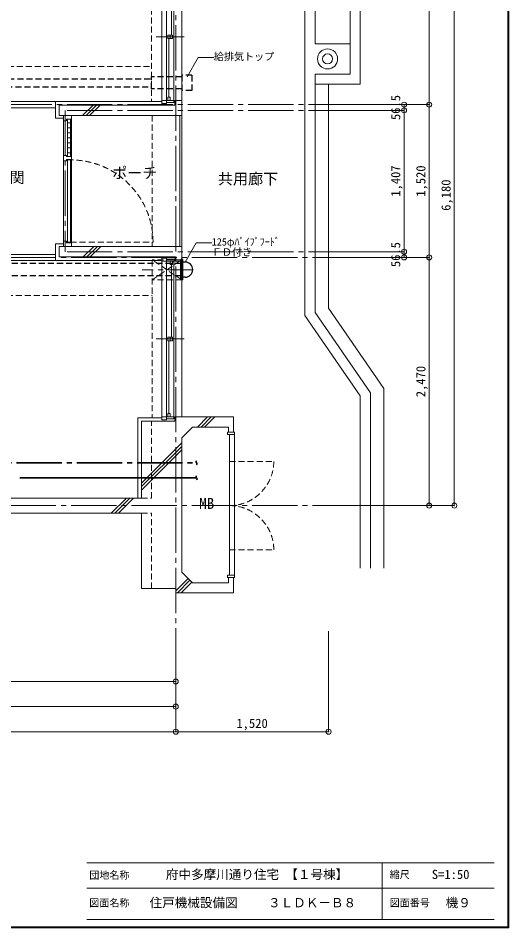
# Model space of a CAD drawing. Units: millimetres at full size, sheet at 1:50. Extents: x -9674 to 9699, y -6794 to 6791.
# Drawn here: x 4822 to 9699, y -6794 to 2258 of the extents above; entities that cross this region are included whole.
import ezdxf
from ezdxf.enums import TextEntityAlignment as Align

# ---------------------------------------------------------------- set-up
doc = ezdxf.new("R2010")
doc.units = ezdxf.units.MM
doc.header["$LTSCALE"] = 50
doc.header["$PDMODE"] = 32
doc.header["$PDSIZE"] = 50
for name, pattern in [('CHAIN1', [8, 5, -1, 1, -1]), ('CHAIN2', [12, 9, -1, 1, -1]), ('DASHED1', [1.8, 1.2, -0.6])]:
    doc.linetypes.add(name, pattern=pattern)
for name, color, linetype, lineweight in [('0-0_図面枠', 7, 'Continuous', 9), ('0-1_タイトル', 7, 'Continuous', 9), ('1-0_芯', 134, 'CHAIN2', 9), ('1-1_躯体', 134, 'Continuous', 9), ('1-2_間仕切', 134, 'Continuous', 9), ('1-3_建具', 134, 'Continuous', 9), ('1-6_ﾊﾞﾙｺﾆｰ・階段', 134, 'Continuous', 9), ('1-7_その他', 134, 'DASHED1', 9), ('1-8_ハッチ', 134, 'Continuous', 9), ('1-B_寸法', 134, 'Continuous', 9), ('1-C_梁', 134, 'DASHED1', 9), ('2-3_建具', 4, 'Continuous', 35), ('2-7_その他', 2, 'Continuous', 25), ('2-9_金物', 1, 'CHAIN2', 35), ('2-C', 2, 'DASHED1', 25)]:
    doc.layers.add(name, color=color, linetype=linetype, lineweight=lineweight)
doc.layers.add('1-A_文字', color=134, linetype='Continuous')
doc.styles.add('ＭＳ ゴシック', font='')
doc.styles.get('ＭＳ ゴシック').set_extended_font_data('MS Gothic')

msp = doc.modelspace()

# ---------------------------------------------------------------- linework, layer by layer
at = {"layer": '0-0_図面枠'}
for p, q in [((9697.16, -6792.16), (9697.16, 6789.66)), ((9688.35, -6783.35), (9688.35, 6780.85)), ((9690.11, -6785.11), (9690.11, 6782.61)), ((9691.87, -6786.88), (9691.87, 6784.38)), ((9693.64, 6786.14), (9693.64, -6788.64)), ((9695.4, -6790.4), (9695.4, 6787.9)), ((9693.64, -6788.64), (-9668.64, -6788.64)), ((-9666.87, -6786.88), (9691.87, -6786.88)), ((-9665.11, -6785.11), (9690.11, -6785.11)), ((-9663.35, -6783.35), (9688.35, -6783.35)), ((-9673.92, -6793.93), (9698.92, -6793.93)), ((-9672.16, -6792.16), (9697.16, -6792.16)), ((-9670.4, -6790.4), (9695.4, -6790.4))]:
    msp.add_line(p, q, dxfattribs=at)
msp.add_lwpolyline([(9698.92, -6793.93), (9698.92, 6791.43), (-9673.92, 6791.43)], dxfattribs=at)
at = {"layer": '0-1_タイトル'}
for p, q in [((5503.35, -6148.35), (7653.35, -6148.35)), ((7653.35, -6148.35), (9553.35, -6148.35)), ((8439.55, -6148.35), (8439.55, -6710.85)), ((5503.35, -6398.35), (9553.35, -6398.35)), ((5503.35, -6710.85), (9553.35, -6710.85))]:
    msp.add_line(p, q, dxfattribs=at)
at = {"layer": '1-0_芯'}
for p, q in [((6387.5, 4587.68), (6387.5, -3842.32)), ((8157.5, 1397.68), (1987.5, 1397.68)), ((5287.5, 1341.18), (5287.5, -65.82)), ((8157.5, 1341.18), (5287.5, 1341.18)), ((8157.5, -65.82), (5287.5, -65.82)), ((-8452.5, -122.32), (8157.5, -122.32)), ((-8452.5, -2592.32), (8157.5, -2592.32))]:
    msp.add_line(p, q, dxfattribs=at)
at = {"layer": '1-1_躯体'}
for p, q in [((6377.5, 1393.68), (5227.5, 1393.68)), ((6377.5, 1393.68), (6377.5, 1437.66)), ((6447.5, -13.32), (6447.5, -158.34)), ((6377.5, -118.32), (5227.5, -118.32)), ((6377.5, -1752.32), (6377.5, -1710.32)), ((6377.5, -1710.32), (6447.5, -1710.32)), ((6447.5, -1710.32), (6962.5, -1710.32)), ((6962.5, -1860.32), (6962.5, -1710.32)), ((6047.5, -1752.32), (6377.5, -1752.32)), ((6047.5, -1752.32), (6047.5, -2517.32)), ((6447.5, -1916.38), (6553.57, -1810.32)), ((6553.57, -1810.32), (6912.5, -1810.32)), ((6912.5, -1860.32), (6912.5, -1810.32)), ((6912.5, -1860.32), (6962.5, -1860.32)), ((6447.5, -3253.25), (6447.5, -1916.38)), ((6047.5, -2517.32), (-6652.5, -2517.32)), ((6047.5, -2667.32), (-6652.5, -2667.32)), ((6447.5, -3253.25), (6553.57, -3359.32)), ((6912.5, -3309.32), (6912.5, -3359.32)), ((6912.5, -3309.32), (6962.5, -3309.32)), ((6962.5, -3309.32), (6962.5, -3459.32)), ((6553.57, -3359.32), (6912.5, -3359.32))]:
    msp.add_line(p, q, dxfattribs=at)
at = {"layer": '1-1_躯体', "linetype": 'DASHED1'}
for p, q in [((6147.5, -2517.32), (6147.5, -1752.32)), ((6047.5, -2517.32), (6147.5, -2517.32)), ((6047.5, -2667.32), (6147.5, -2667.32)), ((6147.5, -3417.32), (6147.5, -2667.32))]:
    msp.add_line(p, q, dxfattribs=at)
at = {"layer": '1-1_躯体'}
for points in [[(6447.5, 1288.68), (5227.5, 1288.68), (5227.5, 1393.68)], [(6377.5, 1437.66), (6447.5, 1437.66), (6447.5, 1288.68)], [(6447.5, -13.32), (5227.5, -13.32), (5227.5, -118.32)], [(6377.5, -118.32), (6377.5, -158.34), (6447.5, -158.34)], [(6047.5, -2667.32), (6047.5, -3417.32), (6387.5, -3417.32)], [(6387.5, -3417.32), (6387.5, -3459.32), (6962.5, -3459.32)]]:
    msp.add_lwpolyline(points, dxfattribs=at)
at = {"layer": '1-2_間仕切'}
for p, q in [((5192.5, 1428.68), (3667.5, 1428.68)), ((5192.5, 1367.68), (3667.5, 1367.68)), ((5192.5, -92.32), (3667.5, -92.32)), ((5192.5, -153.32), (3667.5, -153.32))]:
    msp.add_line(p, q, dxfattribs=at)
at = {"layer": '1-3_建具'}
for p, q in [((6250.5, 1437.66), (6250.5, 2707.66)), ((6297.5, 2692.66), (6297.5, 1452.66)), ((6344.5, 2090.16), (6344.5, 2672.66)), ((6367.5, 2692.66), (6367.5, 1452.66)), ((6447.5, 1437.66), (6447.5, 2707.66)), ((6308.5, 2090.16), (6308.5, 2055.16)), ((6308.5, 2090.16), (6356.5, 2090.16)), ((6332.5, 2090.16), (6332.5, 2055.16)), ((6356.5, 2090.16), (6356.5, 2055.16)), ((6470.98, 2072.66), (6194.02, 2072.66)), ((6308.5, 2055.16), (6356.5, 2055.16)), ((6320.5, 2055.16), (6320.5, 1472.66)), ((6297.5, 1452.66), (6297.5, 1437.66)), ((6308.5, 1472.66), (6332.5, 1472.66)), ((6308.5, 1472.66), (6308.5, 1437.66)), ((6332.5, 1472.66), (6332.5, 1437.66)), ((6367.5, 1417.66), (6367.5, 1452.66)), ((6250.5, 1437.66), (6297.5, 1437.66)), ((6250.5, 1407.66), (6250.5, 1437.66)), ((6250.5, 1407.66), (6251.53, 1407.66)), ((6250.5, 1407.66), (6297.5, 1407.66)), ((6297.5, 1437.66), (6367.5, 1437.66)), ((6297.5, 1407.66), (6297.5, 1437.66)), ((6367.5, 1417.66), (6297.5, 1417.66)), ((5272.5, 1288.68), (5272.5, 1237.68)), ((5272.5, 1273.68), (5272.5, 1252.68)), ((5352.5, 1252.68), (5352.5, 1288.68)), ((5302.5, 1237.68), (5272.5, 1237.68)), ((5272.5, 892.68), (5272.5, 1237.68)), ((5312.5, 882.68), (5312.5, 1252.68)), ((5312.5, 1217.68), (5342.5, 1217.68)), ((5342.5, 882.68), (5342.5, 1252.68)), ((5352.5, 1252.68), (5352.5, 882.68)), ((5312.5, 1167.68), (5342.5, 1167.68)), ((5312.5, 1117.68), (5342.5, 1117.68)), ((5312.5, 1067.68), (5342.5, 1067.68)), ((5312.5, 1017.68), (5342.5, 1017.68)), ((5312.5, 967.68), (5342.5, 967.68)), ((5312.5, 917.68), (5342.5, 917.68)), ((5272.5, 892.68), (5272.5, 837.68)), ((5302.5, 837.68), (5272.5, 837.68)), ((5272.5, 837.68), (5272.5, 37.68)), ((5302.5, 837.68), (5302.5, 852.68)), ((5312.5, 27.68), (5312.5, 847.68)), ((5342.5, 847.68), (5312.5, 847.68)), ((5342.5, 27.68), (5342.5, 847.68)), ((5352.5, 22.68), (5352.5, 852.68)), ((5302.5, 37.68), (5272.5, 37.68)), ((5272.5, -13.32), (5272.5, 37.68)), ((5272.5, 1.68), (5272.5, 22.68)), ((5342.5, 27.68), (5312.5, 27.68)), ((5352.5, 22.68), (5352.5, -13.32)), ((6250.5, -128.34), (6251.53, -128.34)), ((6250.5, -128.34), (6297.5, -128.34)), ((6250.5, -1710.32), (6250.5, -158.34)), ((6297.5, -128.34), (6297.5, -158.34)), ((6367.5, -138.34), (6297.5, -138.34)), ((6297.5, -158.34), (6367.5, -158.34)), ((6297.5, -173.34), (6297.5, -158.34)), ((6297.5, -173.34), (6297.5, -1695.32)), ((6332.5, -193.34), (6332.5, -158.34)), ((6356.5, -193.34), (6356.5, -158.34)), ((6367.5, -138.34), (6367.5, -173.34)), ((6367.5, -173.34), (6367.5, -1695.32)), ((6447.5, -1710.32), (6447.5, -158.34)), ((6356.5, -193.34), (6332.5, -193.34)), ((6344.5, -916.83), (6344.5, -193.34)), ((6470.98, -934.33), (6194.02, -934.33)), ((6308.5, -916.83), (6308.5, -951.83)), ((6308.5, -916.83), (6356.5, -916.83)), ((6308.5, -951.83), (6356.5, -951.83)), ((6320.5, -951.83), (6320.5, -1675.32)), ((6332.5, -916.83), (6332.5, -951.83)), ((6356.5, -916.83), (6356.5, -951.83)), ((6297.5, -1695.32), (6297.5, -1710.32)), ((6297.5, -1710.32), (6367.5, -1710.32)), ((6297.5, -1740.32), (6297.5, -1710.32)), ((6308.5, -1675.32), (6332.5, -1675.32)), ((6308.5, -1675.32), (6308.5, -1710.32)), ((6332.5, -1675.32), (6332.5, -1710.32)), ((6367.5, -1730.32), (6367.5, -1695.32)), ((6250.5, -1740.32), (6251.53, -1740.32)), ((6250.5, -1740.32), (6297.5, -1740.32)), ((6367.5, -1730.32), (6297.5, -1730.32)), ((6902.5, -1885.32), (6902.5, -1860.32)), ((6972.5, -1885.32), (6902.5, -1885.32)), ((6922.5, -1885.32), (6922.5, -3284.32)), ((6972.5, -3284.32), (6972.5, -1885.32))]:
    msp.add_line(p, q, dxfattribs=at)
at = {"layer": '1-3_建具', "linetype": 'DASHED1'}
for p, q in [((5342.5, 27.68), (6162.5, 27.68)), ((6922.5, -2152.32), (7362.5, -2152.32)), ((6922.5, -3032.32), (7362.5, -3032.32))]:
    msp.add_line(p, q, dxfattribs=at)
at = {"layer": '1-3_建具'}
for points in [[(5302.5, 1237.68), (5302.5, 1252.68), (5352.5, 1252.68)], [(5272.5, 892.68), (5302.5, 892.68), (5302.5, 882.68), (5352.5, 882.68)], [(5302.5, 852.68), (5352.5, 852.68), (5352.5, 882.68)], [(5302.5, 37.68), (5302.5, 22.68), (5352.5, 22.68)], [(6250.5, -128.34), (6250.5, -158.34), (6297.5, -158.34)], [(6250.5, -1740.32), (6250.5, -1710.32), (6297.5, -1710.32)], [(6902.5, -1860.32), (6972.5, -1860.32), (6972.5, -1885.32)], [(6902.5, -3309.32), (6972.5, -3309.32), (6972.5, -3284.32)], [(6972.5, -3284.32), (6902.5, -3284.32), (6902.5, -3309.32)]]:
    msp.add_lwpolyline(points, dxfattribs=at)
at = {"layer": '1-3_建具', "linetype": 'DASHED1'}
for centre, radius, start, end in [((5342.5, 27.68), 820, 0, 90), ((6922.5, -2152.32), 440, 270, 0), ((6922.5, -3032.32), 440, 0, 90)]:
    msp.add_arc(centre, radius, start, end, dxfattribs=at)
at = {"layer": '1-6_ﾊﾞﾙｺﾆｰ・階段'}
for p, q in [((7672.5, 3202.68), (7672.5, -700.3)), ((7772.5, 2002.68), (7772.5, 3102.68)), ((7772.5, 2002.68), (8122.5, 2002.68)), ((7772.5, -669.25), (7772.5, 1602.68)), ((7907.5, -627.32), (7907.5, 1602.68)), ((6427.5, 1288.68), (6427.5, -13.32)), ((6447.5, 1288.68), (6447.5, -13.32)), ((7907.5, -627.32), (8457.5, -1427.32)), ((7672.5, -700.3), (8222.5, -1500.3)), ((7772.5, -669.25), (8322.5, -1469.25)), ((8457.5, -3214.95), (8457.5, -1427.32)), ((8222.5, -3214.95), (8222.5, -1500.3)), ((8322.5, -3214.95), (8322.5, -1469.25))]:
    msp.add_line(p, q, dxfattribs=at)
for radius in [100, 50]:
    msp.add_circle((7897.5, 1852.68), radius, dxfattribs=at)
at = {"layer": '1-7_その他'}
for p, q in [((6447.5, -145.82), (6152.9, -145.82)), ((6152.9, -345.82), (6447.5, -145.82)), ((6447.5, -345.82), (6152.9, -145.82)), ((6447.5, -345.82), (6152.9, -345.82))]:
    msp.add_line(p, q, dxfattribs=at)
at = {"layer": '1-7_その他', "linetype": 'CHAIN1'}
msp.add_line((6562.5, -245.82), (6052.9, -245.82), dxfattribs=at)
at = {"layer": '1-8_ハッチ'}
for p, q in [((5192.5, 1263.68), (5192.5, 1428.68)), ((5192.5, 1428.68), (6250.5, 1428.68)), ((5460.97, 1288.68), (5565.97, 1393.68)), ((5496.33, 1288.68), (5601.33, 1393.68)), ((5531.68, 1288.68), (5636.68, 1393.68)), ((5192.5, 1263.68), (5272.5, 1263.68)), ((5192.5, 11.68), (5272.5, 11.68)), ((5192.5, 11.68), (5192.5, -153.32)), ((5468.18, -118.32), (5573.18, -13.32)), ((5503.54, -118.32), (5608.54, -13.32)), ((5538.89, -118.32), (5643.89, -13.32)), ((5192.5, -153.32), (6250.5, -153.32)), ((6012.5, -1717.32), (6250.5, -1717.32)), ((6012.5, -1717.32), (6012.5, -2517.32)), ((6604.61, -1810.32), (6704.61, -1710.32)), ((6639.97, -1810.32), (6739.97, -1710.32)), ((6675.32, -1810.32), (6775.32, -1710.32)), ((6047.5, -2367.43), (6447.5, -1967.43)), ((6047.5, -2402.78), (6447.5, -2002.78)), ((6047.5, -2438.14), (6447.5, -2038.14)), ((5747.61, -2667.32), (5897.61, -2517.32)), ((5782.97, -2667.32), (5932.97, -2517.32)), ((5818.32, -2667.32), (5968.32, -2517.32)), ((6387.5, -3441.64), (6511.69, -3317.44)), ((6405.18, -3459.32), (6529.37, -3335.12)), ((6440.53, -3459.32), (6547.05, -3352.8))]:
    msp.add_line(p, q, dxfattribs=at)
at = {"layer": '1-B_寸法'}
for p, q in [((8907.5, 3587.68), (8907.5, 1397.68)), ((9157.5, 3587.68), (9157.5, -2592.32)), ((8222.5, 1602.68), (8222.5, 3202.68)), ((8122.5, 1702.68), (8122.5, 3102.68)), ((7772.5, 1602.68), (8222.5, 1602.68)), ((8157.5, 1397.68), (8907.5, 1397.68)), ((8907.5, 1397.68), (8907.5, -122.32)), ((8157.5, 1341.18), (8657.5, 1341.18)), ((8157.5, -65.82), (8657.5, -65.82)), ((8657.5, -122.32), (8657.5, -65.82)), ((8157.5, -122.32), (8907.5, -122.32)), ((8907.5, -122.32), (8907.5, -2592.32)), ((8157.5, -2592.32), (9157.5, -2592.32)), ((6387.5, -3842.32), (6387.5, -4842.32)), ((7907.5, -3842.32), (7907.5, -4842.32)), ((2787.5, -4342.32), (6387.5, -4342.32)), ((1987.5, -4592.32), (6387.5, -4592.32)), ((-6712.5, -4842.32), (6387.5, -4842.32)), ((6387.5, -4842.32), (7907.5, -4842.32))]:
    msp.add_line(p, q, dxfattribs=at)
for points in [[(7772.5, 1602.68), (7772.5, 1702.68), (8122.5, 1702.68)], [(8657.5, -65.82), (8657.5, 1341.18), (8657.5, 1397.68)]]:
    msp.add_lwpolyline(points, dxfattribs=at)
for p in [(8657.5, 1397.68), (8657.5, 1341.18), (8907.5, 1397.68), (8657.5, -65.82), (8657.5, -122.32), (8907.5, -122.32), (8907.5, -2592.32), (9157.5, -2592.32), (6387.5, -4342.32), (6387.5, -4592.32), (6387.5, -4842.32), (7907.5, -4842.32)]:
    msp.add_point(p, dxfattribs=at)
at = {"layer": '1-C_梁'}
for p, q in [((6147.5, 2714.66), (6147.5, 1428.68)), ((2017.5, 1777.68), (6147.5, 1777.68)), ((6152.9, 1288.68), (6152.9, -13.32)), ((6152.9, -153.32), (6152.9, -1717.32)), ((2817.5, -502.32), (6152.9, -502.32))]:
    msp.add_line(p, q, dxfattribs=at)
at = {"layer": '2-3_建具'}
msp.add_line((4836.95, -2315.44), (6594.78, -2315.44), dxfattribs=at)
for centre, start, end in [((6600.84, -2305.44), 121.23674, 238.76326), ((6588.71, -2325.44), 301.23674, 58.76326)]:
    msp.add_arc(centre, 11.7, start, end, dxfattribs=at)
at = {"layer": '2-7_その他', "color": 7, "lineweight": 9}
for p, q in [((6500.68, 1674.17), (6611.4, 1865.95)), ((6766, 1865.95), (6611.4, 1865.95)), ((6480.8, -169.19), (6591.52, 22.59)), ((6746.12, 22.59), (6591.52, 22.59))]:
    msp.add_line(p, q, dxfattribs=at)
at = {"layer": '2-7_その他'}
for p, q in [((6457.5, -144.32), (6437.5, -144.32)), ((6437.5, -344.06), (6437.5, -144.32)), ((6457.5, -344.32), (6457.5, -144.32)), ((6457.5, -319.19), (6457.5, -169.19)), ((6481.5, -169.19), (6457.5, -169.19)), ((6457.5, -344.32), (6437.5, -344.32)), ((6481.5, -319.19), (6457.5, -319.19))]:
    msp.add_line(p, q, dxfattribs=at)
msp.add_arc((6481.5, -244.19), 75, 270, 90, dxfattribs=at)
at = {"layer": '2-9_金物'}
msp.add_line((2404.08, -2165.44), (6594.78, -2165.44), dxfattribs=at)
at = {"layer": '2-9_金物', "linetype": 'Continuous'}
for centre, start, end in [((6600.84, -2155.44), 121.23674, 238.76326), ((6588.71, -2175.44), 301.23674, 58.76326)]:
    msp.add_arc(centre, 11.7, start, end, dxfattribs=at)
at = {"layer": '2-C'}
for p, q in [((2203.37, 1654.66), (6147.5, 1654.66)), ((6447.5, 1674.66), (6147.5, 1674.66)), ((6147.5, 1554.66), (6147.5, 1674.66)), ((6447.5, 1689.66), (6447.5, 1539.66)), ((6547.5, 1689.66), (6447.5, 1689.66)), ((6547.5, 1689.66), (6547.5, 1539.66)), ((2183.37, 1574.66), (6147.5, 1574.66)), ((6447.5, 1554.66), (6147.5, 1554.66)), ((6547.5, 1539.66), (6447.5, 1539.66)), ((6437.5, -184.32), (1067.78, -184.32)), ((6437.5, -304.32), (1067.78, -304.32))]:
    msp.add_line(p, q, dxfattribs=at)

# ---------------------------------------------------------------- texts
at = {"layer": '0-1_タイトル', "style": 'ＭＳ ゴシック'}
for s, height, p in [('団地名称', 73.31, (5528.35, -6328.57)), ('府中多摩川通り住宅 【１号棟】', 91.64, (6290.2, -6335.85)), ('縮尺', 73.31, (8514.55, -6323.35)), ('S=1:50', 91.64, (8933.95, -6335.85)), ('図面名称', 73.31, (5528.35, -6604.6)), ('住戸機械設備図', 91.64, (6128.35, -6617.1)), ('３ＬＤＫ－Ｂ８', 91.64, (7305.86, -6617.1)), ('図面番号', 73.31, (8514.55, -6604.6)), ('機９', 91.64, (9071.45, -6617.1))]:
    msp.add_text(s, height=height, dxfattribs=at).set_placement(p, align=Align.BOTTOM_LEFT)
at = {"layer": '1-A_文字', "style": 'ＭＳ ゴシック'}
for s, p in [('玄関', (4586.79, 585.62)), ('ポーチ', (5756.14, 630.89)), ('共用廊下', (6806.24, 571.34)), ('MB', (6621.33, -2658.18))]:
    msp.add_text(s, height=110, dxfattribs=at).set_placement(p, align=Align.BOTTOM_LEFT)
at = {"layer": '1-B_寸法', "style": 'ＭＳ ゴシック'}
for s, p in [('56.5', (8647.5, 1244.43)), ('1,407', (8647.5, 481.43)), ('1,520', (8897.5, 481.43)), ('6,180', (9147.5, 341.43)), ('56.5', (8647.5, -219.07)), ('2,470', (8897.5, -1513.57))]:
    msp.add_text(s, height=91.64, rotation=90, dxfattribs=at).set_placement(p, align=Align.BOTTOM_LEFT)
msp.add_text('1,520', height=91.64, dxfattribs=at).set_placement((6991.25, -4832.32), align=Align.BOTTOM_LEFT)
at = {"layer": '2-7_その他', "color": 7, "style": 'ＭＳ ゴシック'}
for s, p in [('給排気トップ', (6766.62, 1817.01)), ('125φﾊﾟｲﾌﾟﾌｰﾄﾞ', (6746.75, -26.35)), ('ＦＤ付き', (6746.75, -128.47))]:
    msp.add_text(s, height=73.31, dxfattribs=at).set_placement(p, align=Align.BOTTOM_LEFT)

doc.saveas('drawing.dxf')
